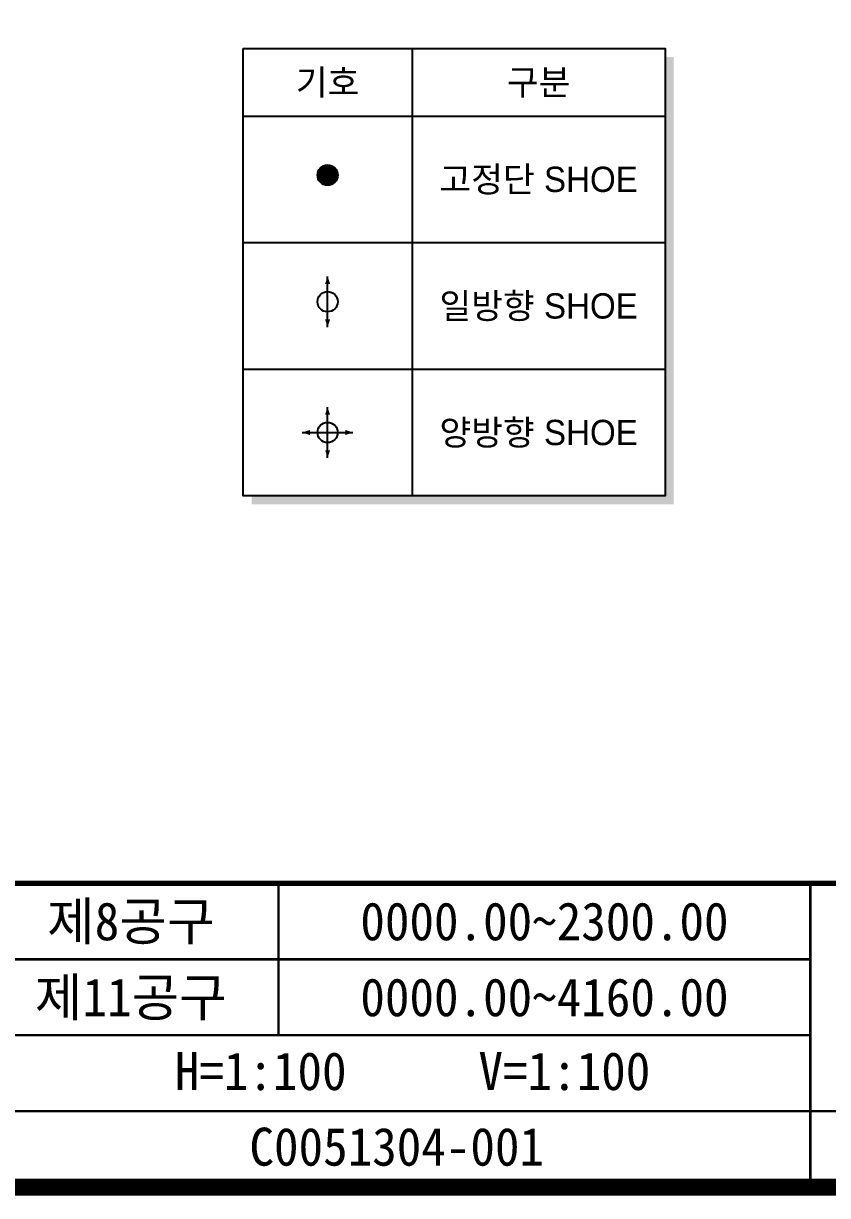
# Model space of a CAD drawing. Header units: feet. Extents: x 0 to 84100, y 0 to 59400.
# Drawn here: x 61778 to 71304, y 1900 to 15789 of the extents above; entities that cross this region are included whole.
import ezdxf
from ezdxf.enums import TextEntityAlignment as Align

# ---------------------------------------------------------------- set-up
doc = ezdxf.new("R2010")
doc.units = ezdxf.units.FT
doc.header["$LTSCALE"] = 550
doc.header["$MEASUREMENT"] = 0
for name, color, linetype in [('CS-CONC-LEAN', 3, 'CONTINUOUS'), ('CS-TABL-LIN1', 4, 'CONTINUOUS'), ('CS-TABL-LIN2', 1, 'CONTINUOUS'), ('CS-TABL-TEX1', 6, 'CONTINUOUS'), ('CS-TABL-TEX2', 3, 'CONTINUOUS'), ('CX-BORD-LIN1', 4, 'CONTINUOUS'), ('CX-BORD-LIN2', 3, 'CONTINUOUS'), ('CX-BORD-TEX2', 7, 'CONTINUOUS'), ('CX-BORD-TEX3', 6, 'CONTINUOUS'), ('CX-MISC', 2, 'CONTINUOUS')]:
    doc.layers.add(name, color=color, linetype=linetype)
doc.styles.add('A_STANDARD', font='')
doc.styles.add('TB_TEXT', font='')
doc.styles.add('TB_WBTXT', font='')
doc.styles.add('TB_WMTXT', font='')
doc.styles.get('A_STANDARD').set_extended_font_data('Dotum')
doc.styles.get('TB_TEXT').set_extended_font_data('DotumChe')
doc.styles.get('TB_WBTXT').set_extended_font_data('Dotum')
doc.styles.get('TB_WMTXT').set_extended_font_data('DotumChe')

# ---------------------------------------------------------------- blocks, each defined once
blk = doc.blocks.new('CXBLKA1-KHCA')
at = {"layer": 'CX-BORD-LIN1', "const_width": 2}
blk.add_lwpolyline([(796, 0), (0, 0), (0, 554), (796, 554)], close=True, dxfattribs=at)
at = {"layer": 'CX-BORD-LIN1'}
for points, const_width in [([(796, 36), (0, 36)], 0.6), ([(686, 0), (686, 36)], 0.3)]:
    blk.add_lwpolyline(points, dxfattribs=dict(at, const_width=const_width))
at = {"layer": 'CX-BORD-LIN2', "const_width": 0.3}
for points in [[(623, 18), (623, 36)], [(686, 27), (558, 27)], [(686, 18), (558, 18)], [(796, 9), (558, 9)]]:
    blk.add_lwpolyline(points, dxfattribs=at)
at = {"layer": 'CX-BORD-LIN1', "style": 'TB_TEXT'}
for tag, height, p in [('TR_RDAT5', 3.5, (317.5, 33)), ('TR_DGN5', 3.5, (451.12, 33)), ('TR_CHK5', 3.5, (491.12, 33)), ('TR_APP5', 3.5, (531.12, 33)), ('TR_RNUM5', 3, (285.11, 32.64)), ('TR_RNUM4', 3, (285.11, 26.64)), ('TR_RDAT4', 3.5, (317.5, 27)), ('TR_DGN4', 3.5, (451.12, 27)), ('TR_CHK4', 3.5, (491.12, 27)), ('TR_APP4', 3.5, (531.12, 27)), ('TR_RDAT3', 3.5, (317.5, 21)), ('TR_DGN3', 3.5, (451.12, 21)), ('TR_CHK3', 3.5, (491.12, 21)), ('TR_APP3', 3.5, (531.12, 21)), ('TR_RNUM3', 3, (285.11, 20.64)), ('TR_RDAT2', 3.5, (317.5, 15)), ('TR_DGN2', 3.5, (451.12, 15)), ('TR_CHK2', 3.5, (491.12, 15)), ('TR_APP2', 3.5, (531.12, 15)), ('TR_RNUM2', 3, (285.11, 14.64)), ('TR_RNUM1', 3, (285.11, 8.64)), ('TR_RDAT1', 3.5, (317.5, 9)), ('TR_DGN1', 3.5, (451.12, 9)), ('TR_CHK1', 3.5, (491.12, 9)), ('TR_APP1', 3.5, (531.12, 9))]:
    blk.add_attdef(tag, text='', height=height, dxfattribs=at).set_placement(p, align=Align.MIDDLE_CENTER)
for tag, p in [('TR_RCON5', (342.3, 33)), ('TR_RCON4', (342.3, 27)), ('TR_RCON3', (342.3, 21)), ('TR_RCON2', (342.3, 15)), ('TR_RCON1', (342.3, 9))]:
    blk.add_attdef(tag, text='', height=3.5, dxfattribs=at).set_placement(p, align=Align.MIDDLE_LEFT)
at = {"layer": 'CX-BORD-LIN2', "style": 'TB_TEXT'}
blk.add_attdef('TD_VERSION', text='', height=3, rotation=90, dxfattribs=at).set_placement((800.5, 48.01), align=Align.MIDDLE_CENTER)
at = {"layer": 'CX-BORD-TEX2', "style": 'TB_WMTXT'}
for tag, height, p in [('TB_CNAME', 5, (15.34, 531.83)), ('TB_CSCOP', 4, (16.63, 523.83))]:
    blk.add_attdef(tag, text='', height=height, dxfattribs=at).set_placement(p, align=Align.BOTTOM_LEFT)
at = {"layer": 'CX-BORD-TEX2', "style": 'TB_WBTXT'}
for tag, height, p in [('TB_MTITIL', 10, (398, 533.33)), ('TB_STITL', 7, (398, 518.33))]:
    blk.add_attdef(tag, text='', height=height, dxfattribs=at).set_placement(p, align=Align.MIDDLE_CENTER)
at = {"layer": 'CX-BORD-TEX3', "style": 'TB_TEXT'}
for tag, height, p in [('TD_LNDST', 4.5, (215, 31.5)), ('TD_DSECT', 4.5, (605.5, 31.5)), ('TD_DDIST', 4.5, (654.5, 31.5)), ('TD_DNAME_TOP', 4.5, (755, 27.96)), ('TD_CSECT', 4.5, (605.5, 22.5)), ('TD_CDIST', 4.5, (654.5, 22.5)), ('TD_DNAME_MAIN', 4.5, (755, 21.47)), ('TD_DNAME_BOT', 3, (755, 15.25)), ('TD_CCOMP', 4.5, (215, 13.59)), ('TD_HSCAL', 4.5, (620.88, 13.75)), ('TD_VSCAL', 4.5, (656.86, 13.75)), ('TD_FIELD', 4.5, (180, 5.13)), ('TD_CSTEP', 4.5, (250.74, 5.13)), ('TD_DWGCODE', 4.5, (637, 4.79)), ('TD_DWGNO', 4.5, (755, 5))]:
    blk.add_attdef(tag, text='', height=height, dxfattribs=at).set_placement(p, align=Align.MIDDLE_CENTER)
for tag, height, width, p in [('TD_DCOMP', 4.5, 0.95, (215, 22.59)), ('TD_CNAME', 5, 0.78, (65, 7.6))]:
    blk.add_attdef(tag, text='', height=height, dxfattribs=dict(at, width=width)).set_placement(p, align=Align.MIDDLE_CENTER)

msp = doc.modelspace()

# ---------------------------------------------------------------- linework, layer by layer
at = {"layer": 'CS-CONC-LEAN'}
for p, q in [((65381, 12192), (65381, 12792)), ((65381, 10642), (65381, 11242)), ((65081, 10942), (65681, 10942))]:
    msp.add_line(p, q, dxfattribs=at)
at = {"layer": 'CS-CONC-LEAN', "const_width": 120}
msp.add_lwpolyline([(65441, 13992, 1), (65321, 13992, 1)], format="xyb", close=True, dxfattribs=at)
at = {"layer": 'CS-CONC-LEAN'}
for centre in [(65381, 13992), (65381, 12492), (65381, 10942)]:
    msp.add_circle(centre, 120, dxfattribs=at)
for points in [[(65381, 12792), (65351, 12702), (65381, 12792), (65411, 12702)], [(65381, 12192), (65351, 12282), (65381, 12192), (65411, 12282)], [(65381, 11242), (65351, 11152), (65381, 11242), (65411, 11152)], [(65081, 10942), (65171, 10912), (65081, 10942), (65171, 10972)], [(65681, 10942), (65591, 10912), (65681, 10942), (65591, 10972)], [(65381, 10642), (65351, 10732), (65381, 10642), (65411, 10732)]]:
    msp.add_solid(points, dxfattribs=at)
at = {"layer": 'CS-TABL-LIN1'}
msp.add_lwpolyline([(64381, 15492), (69381, 15492), (69381, 10192), (64381, 10192)], close=True, dxfattribs=at)
for points in [[(69381, 15392), (69481, 15392), (69381, 10192), (69481, 10192)], [(64481, 10192), (69481, 10192), (64481, 10092), (69481, 10092)]]:
    msp.add_solid(points, dxfattribs=at)
at = {"layer": 'CS-TABL-LIN2'}
for p, q in [((66381, 15492), (66381, 10192)), ((64381, 14692), (69381, 14692)), ((64381, 13192), (69381, 13192)), ((64381, 11692), (69381, 11692))]:
    msp.add_line(p, q, dxfattribs=at)

# ---------------------------------------------------------------- block references
at = {"layer": 'CX-MISC'}
ref = msp.add_blockref('CXBLKA1-KHCA', (2500, 2000), dxfattribs=dict(at, xscale=100, yscale=100, zscale=100))
ref.add_attrib('TD_DSECT', '제8공구', dxfattribs={"layer": 'CX-BORD-TEX3', "height": 450, "style": 'TB_TEXT'}).set_placement((63050, 5150), align=Align.MIDDLE_CENTER)
ref.add_attrib('TD_DDIST', '0000.00~2300.00', dxfattribs={"layer": 'CX-BORD-TEX3', "height": 450, "style": 'TB_TEXT'}).set_placement((67950, 5150), align=Align.MIDDLE_CENTER)
ref.add_attrib('TD_CSECT', '제11공구', dxfattribs={"layer": 'CX-BORD-TEX3', "height": 450, "style": 'TB_TEXT'}).set_placement((63050, 4250), align=Align.MIDDLE_CENTER)
ref.add_attrib('TD_CDIST', '0000.00~4160.00', dxfattribs={"layer": 'CX-BORD-TEX3', "height": 450, "style": 'TB_TEXT'}).set_placement((67950, 4250), align=Align.MIDDLE_CENTER)
ref.add_attrib('TD_HSCAL', 'H=1:100', dxfattribs={"layer": 'CX-BORD-TEX3', "height": 450, "style": 'TB_TEXT'}).set_placement((64588, 3375), align=Align.MIDDLE_CENTER)
ref.add_attrib('TD_VSCAL', 'V=1:100', dxfattribs={"layer": 'CX-BORD-TEX3', "height": 450, "style": 'TB_TEXT'}).set_placement((68186, 3375), align=Align.MIDDLE_CENTER)
ref.add_attrib('TD_DWGCODE', 'C0051304-001', dxfattribs={"layer": 'CX-BORD-TEX3', "height": 450, "style": 'TB_TEXT'}).set_placement((66200, 2479), align=Align.MIDDLE_CENTER)

# ---------------------------------------------------------------- texts
at = {"layer": 'CS-TABL-TEX1', "style": 'A_STANDARD'}
for s, p in [('기호', (65381, 14942)), ('구분', (67881, 14942))]:
    msp.add_text(s, height=300, dxfattribs=at).set_placement(p, align=Align.CENTER)
at = {"layer": 'CS-TABL-TEX2', "style": 'A_STANDARD'}
for s, p in [('고정단 SHOE', (67881, 13792)), ('일방향 SHOE', (67881, 12292)), ('양방향 SHOE', (67881, 10792))]:
    msp.add_text(s, height=300, dxfattribs=at).set_placement(p, align=Align.CENTER)

doc.saveas('drawing.dxf')
